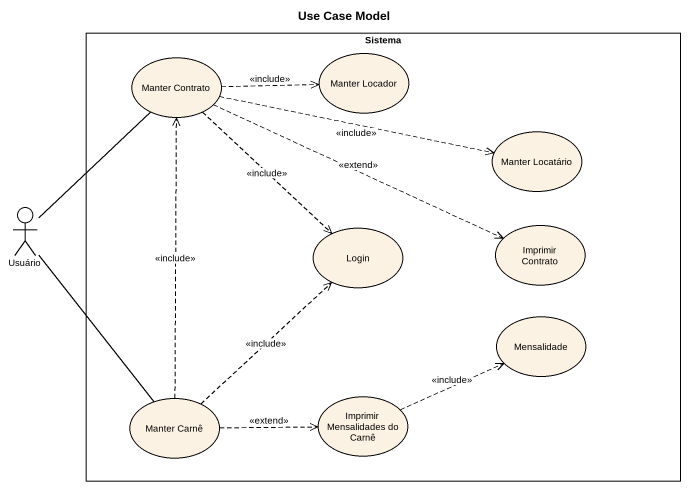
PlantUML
@startuml
title Use Case Model
rectangle Sistema {
  usecase "Manter Contrato" as Manter_Contrato
  usecase "Manter Locador" as Manter_Locador
  usecase "Manter Locatário" as Manter_Locatário
  usecase Login
  usecase "Imprimir Contrato" as Imprimir_Contrato
  usecase Mensalidade
  usecase "Manter Carnê" as Manter_Carnê
  usecase "Imprimir Mensalidades do Carnê" as Imprimir_Mensalidades_do
}
actor Usuário
Manter_Contrato .right.> Manter_Locador : <<include>>
Manter_Contrato .right.> Manter_Locatário : <<include>>
Manter_Contrato ..> Login : <<include>>
Manter_Contrato .right.> Imprimir_Contrato : <<extend>>
Usuário -up- Manter_Contrato
Usuário -- Manter_Carnê
Manter_Carnê .up.> Manter_Contrato : <<include>>
Manter_Carnê .up.> Login : <<include>>
Manter_Carnê .right.> Imprimir_Mensalidades_do : <<extend>>
Imprimir_Mensalidades_do .right.> Mensalidade : <<include>>
@enduml
